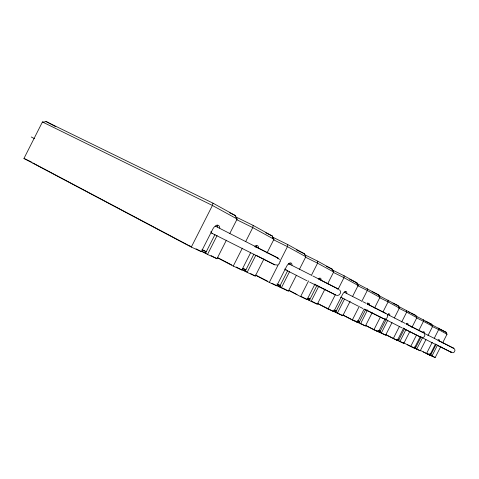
<?xml version="1.0" encoding="UTF-8"?>
<svg xmlns="http://www.w3.org/2000/svg" width="479" height="479" viewBox="0 0 479 479"><rect width="100%" height="100%" fill="white"/><g stroke="black" fill="none" stroke-linecap="round" stroke-linejoin="round"><path stroke-width="0.72" d="M219.777 228.082A5.987 3.377 -63.1 0 0 217.089 225.25A5.987 3.377 -63.1 0 0 212.718 229.243L201.36 251.643L191.307 247.092L23.95 158.459L42.439 121.965L44.248 122.031L45.93 121.468L212.969 203.156L235.506 215.634L236.021 217.508L237.135 219.023L229.746 233.578M266.959 253.05L273.964 239.243L272.946 237.841L272.485 236.117L253.163 225.411L235.71 216.843M272.312 236.961L287.711 244.553L304.464 253.828L305.818 256.732L299.453 269.276M304.345 254.571L317.733 261.181L332.396 269.3L333.647 272.006L327.648 283.819M331.989 269.785L344.06 275.76L357.005 282.927L358.16 285.466L352.484 296.645M374.53 308.033L379.919 297.411L378.841 295.028L356.61 283.334M378.703 295.489L398.36 305.836L399.372 308.087L394.349 317.978M398.624 306.434L415.904 315.553L416.856 317.685L411.844 327.558M427.963 335.605L432.657 326.361L431.765 324.337L415.347 315.697M429.861 323.762L446.165 332.318L447.009 334.24L442.614 342.904M280.161 261.271L279.209 263.977M438.536 328.091L438.656 329.654L447.009 334.24M406.635 310.422L406.695 312.11L416.856 317.685M367.333 288.651L367.309 290.49L379.919 297.411M317.733 261.181L317.571 263.181L311.254 275.635M423.376 319.691L423.466 321.319L432.657 326.361M388.062 300.135L388.086 301.89L399.372 308.087M344.06 275.76L343.976 277.676L358.16 285.466M287.711 244.553L287.454 246.649L280.059 261.223M253.163 225.411L252.774 227.609L245.709 241.542M212.969 203.156L212.425 205.455L191.307 247.092M205.455 253.343L214.993 234.542M201.647 251.331L207.515 254.433L217.095 235.542M207.515 254.433L216.993 258.726L226.393 240.195M217.418 257.744L233.255 266.09L242.344 248.176M233.255 266.09L241.859 269.988L250.733 252.499M245.17 271.342L253.9 254.139M241.542 269.432L247.134 272.377L255.864 255.175M247.134 272.377L255.283 276.066L263.953 258.971M255.409 275.12L269.306 282.418L278.712 263.869M269.306 282.418L276.748 285.795L286.538 266.498A5.161 2.509 -63.1 0 1 290.082 262.941A5.161 2.509 -63.1 0 1 292.01 265.186M279.449 286.879L287.795 270.419M276.563 285.364L281.323 287.867L289.681 271.395M281.323 287.867L288.394 291.07L296.435 275.221M288.705 290.364L300.614 296.603L308.596 280.874M300.614 296.603L307.117 299.549L314.966 284.083M309.332 300.429L317.044 285.221M306.758 299.082L311.122 301.363L318.846 286.131M311.122 301.363L317.32 304.171L324.984 289.077M317.451 303.494L328.061 309.039L335.51 294.357M337.881 289.687L343.976 277.676L333.252 272.359M328.061 309.039L333.791 311.631L342.389 294.687A4.539 1.94 -63.1 0 1 345.359 291.483A4.539 1.94 -63.1 0 1 346.796 293.328M335.611 312.338L342.814 298.154M333.15 311.057L337.324 313.236L344.539 299.016M337.324 313.236L342.808 315.715L350.149 301.249M343.042 315.188L352.322 320.026L359.316 306.243M361.645 301.644L367.309 290.49L357.274 285.496M352.322 320.026L357.406 322.331L364.166 309.021M358.909 322.9L365.645 309.626M358.729 322.577L355.37 321.056L360.549 323.756L367.585 309.889M360.549 323.756L365.429 325.965L372.171 312.685M365.327 325.337L373.913 329.809L380.326 317.182M383.026 311.865L388.086 301.89L379.416 297.579M373.913 329.809L378.464 331.869L385.134 318.733M379.703 332.324L386.296 319.331M376.871 330.851L381.272 333.144L387.894 320.104M381.272 333.144L385.649 335.12L392.008 322.595M385.302 334.438L393.265 338.575L399.306 326.666M401.659 322.032L406.695 312.11L398.666 308.111M393.265 338.575L397.354 340.425L403.635 328.049M398.372 340.785L404.581 328.552M397.145 340.018L395.792 339.401L399.881 341.569L405.791 329.929M399.881 341.569L403.821 343.353L409.838 331.51M403.426 342.695L410.695 346.473L416.407 335.216M418.76 330.582L423.466 321.319L416.802 317.996M410.695 346.473L414.395 348.143L420.322 336.462M415.233 348.431L421.089 336.887M412.724 347.125L416.682 349.179L422.574 337.581M416.682 349.179L420.251 350.796L425.951 339.569M420.454 350.424L426.484 353.622L432.232 342.305M434.261 338.312L438.656 329.654L431.974 326.319M426.484 353.622L429.843 355.143L435.453 344.102M430.525 355.364L436.064 344.461M429.184 354.556L427.507 353.795L431.926 356.089L437.501 345.114M431.926 356.089L435.171 357.556L440.925 346.233M45.972 121.444L55.768 126.719M386.308 318.529L387.307 317.421L387.469 315.224M423.047 337.491C424.628 337.03 425.34 334.977 424.4 333.629M277.586 265.031L274.587 264.743L211.874 233.249M277.191 257.81L279.556 259.432M335.899 295.13C339.102 296.944 342.401 292.13 339.551 289.801M385.302 313.29L386.649 313.967M384.128 318.93L364.531 309.32M453.14 348.095C456.697 348.772 454.505 354.334 451.446 352.394L438.255 345.85M187.99 245.08L190.474 246.212M201.665 251.289L206.227 253.361M231.722 264.929L217.221 257.433M241.56 269.396L246.535 271.659M267.629 281.227L255.804 275.156M276.623 285.31L280.269 286.969L276.958 285.233M307.296 299.237L309.733 300.339L307.746 299.303M327.702 308.494L317.84 303.566M333.174 310.979L335.689 312.122L333.701 311.087M351.041 319.092L342.766 314.931M376.907 330.833L379.314 331.923M391.996 337.677L385.781 334.593M407.252 344.605L412.934 347.389M423.107 351.802L424.831 352.58M201.952 249.781L206.263 251.75L202.455 249.745M242.613 268.36L245.919 269.869L243.5 268.599M276.874 284.011L280.143 285.508L277.832 284.298M307.979 298.225L309.979 299.141L308.051 298.136M333.863 310.057L336.228 311.134L334.378 310.17M357.597 320.9L359.489 321.762L357.717 320.84M378.56 330.474L380.248 331.246L378.548 330.366M397.624 339.186L398.893 339.767M414.575 346.934L415.724 347.455M429.956 353.957L430.998 354.436L429.789 353.807M23.95 158.459L31.386 161.956M229.477 212.682L235.506 215.634M42.439 121.965L212.425 205.455L237.135 219.023M265.779 232.818L272.485 236.117M236.716 219.693L252.774 227.609L273.964 239.243L272.623 238.578M296.429 249.864L304.464 253.828M273.383 239.692L287.454 246.649L305.818 256.732M326.367 266.318L332.396 269.3M305.524 257.217L317.571 263.181L333.647 272.006M349.64 279.281L357.005 282.927M335.408 294.89L309.65 282.113M406.012 329.881L420.813 337.216M372.147 291.705L378.841 295.028M393.014 303.177L398.36 305.836M408.545 311.895L409.886 312.559M411.221 313.224L415.904 315.553M425.759 321.349L431.765 324.337M438.83 328.66L446.165 332.318M337.581 288.687L318.529 279.053M363.01 308.56L360.124 307.099M255.295 246.613L278.113 258.139L215.46 226.178A3.964 2.245 -63.1 0 1 215.915 226.567M344.425 292.346L361.094 300.77M367.351 304.105L383.266 312.158M383.787 312.422L386.02 313.541L367.279 303.914M387.804 314.595L405.192 323.397M406.162 324.02L422.083 332.073M437.201 339.839L423.4 332.857M437.74 340.216L453.721 348.305L440.069 341.293M310.847 274.952L288.442 263.624A3.419 1.671 -63.1 0 1 288.975 264.408M362.878 301.674L366.231 303.381M31.237 136.976L34.566 138.665M402.192 327.953L384.715 319.044M307.015 280.784L285.346 269.719M312.781 275.94L338.36 289.071M435.01 344.006L451.607 352.472L450.691 351.658M434.507 343.952L419.879 336.498A2.419 0.838 -63.1 0 0 420.113 336.515M403.198 328.217L419.347 336.444M364.788 309.159L383.416 318.673L382.787 318.248M341.042 297.363L358.34 306.189M314.99 284.43L334.647 294.471M256.51 255.481L274.73 264.809L273.922 264.258M408.461 325.061L423.155 332.606M428.561 354.137L435.171 357.556M425.4 352.843L429.843 355.143M413.634 347.365L420.251 350.796M413.419 347.64L414.395 348.143M397.851 340.258L403.821 343.353M392.552 337.935L397.354 340.425M379.015 331.678L385.649 335.12M378.464 331.869L365.728 325.445M356.741 321.547L359.484 322.864M360.801 323.553L365.429 325.965M352.197 319.613L357.406 322.331M334.18 311.218L336.174 312.254M337.497 312.949L342.808 315.715M328.349 308.793L331.45 310.41M332.067 310.733L333.791 311.631M312.033 301.405L317.32 304.171M301.429 296.573L307.117 299.549M289.071 290.412L296.998 294.561M279.149 286.22L280.472 286.915M282.454 287.951L288.394 291.07M271.952 283.275L276.748 285.795M250.655 273.635L255.283 276.066M243.23 269.916L244.553 270.611M236.225 267.025L241.859 269.988M211.059 255.588L216.993 258.726M196.091 248.858L199.288 250.547M199.803 250.822L201.36 251.643M32.806 162.926L187.331 244.733M451.098 352.125L451.613 352.478M217.053 224.968A5.976 3.383 -63.1 0 1 217.7 227.034M212.454 233.387A3.964 2.245 -63.1 0 1 210.976 231.501M254.918 246.134A5.544 2.892 -63.1 0 1 258.558 248.002M256.439 245.943A5.538 2.904 -63.1 0 1 256.576 247.002M255.032 246.625A3.67 1.922 -63.1 0 1 255.277 247.164M290.029 263.264A5.155 2.515 -63.1 0 1 290.118 264.228M286.298 269.683A3.419 1.671 -63.1 0 1 284.807 268.935M318.403 278.742A4.832 2.197 -63.1 0 1 321.164 280.161M319.301 278.359A4.826 2.203 -63.1 0 1 319.361 279.245M315.374 284.502A3.197 1.461 -63.1 0 1 314.697 284.167M345.042 291.627A4.533 1.946 -63.1 0 1 345.072 292.453M341.802 297.291A3.006 1.287 -63.1 0 1 340.791 297.124M437.86 340.102A3.485 1.144 -63.1 0 1 439.129 341.563M422.963 331.809A3.646 1.257 -63.1 0 1 422.933 332.444M422.813 332.372A3.652 1.257 -63.1 0 1 424.394 333.186M406.228 323.852A3.838 1.389 -63.1 0 1 407.97 324.75M406.467 323.307A3.838 1.395 -63.1 0 1 406.449 323.978M387.236 315.044A4.048 1.545 -63.1 0 1 389.774 315.404M388.2 313.883A4.042 1.545 -63.1 0 1 388.194 314.601M385.338 318.948A2.682 1.024 -63.1 0 1 384.517 318.84M367.345 303.878A4.275 1.724 -63.1 0 1 369.513 304.991M367.674 302.818A4.275 1.73 -63.1 0 1 367.86 304.159"/></g></svg>
